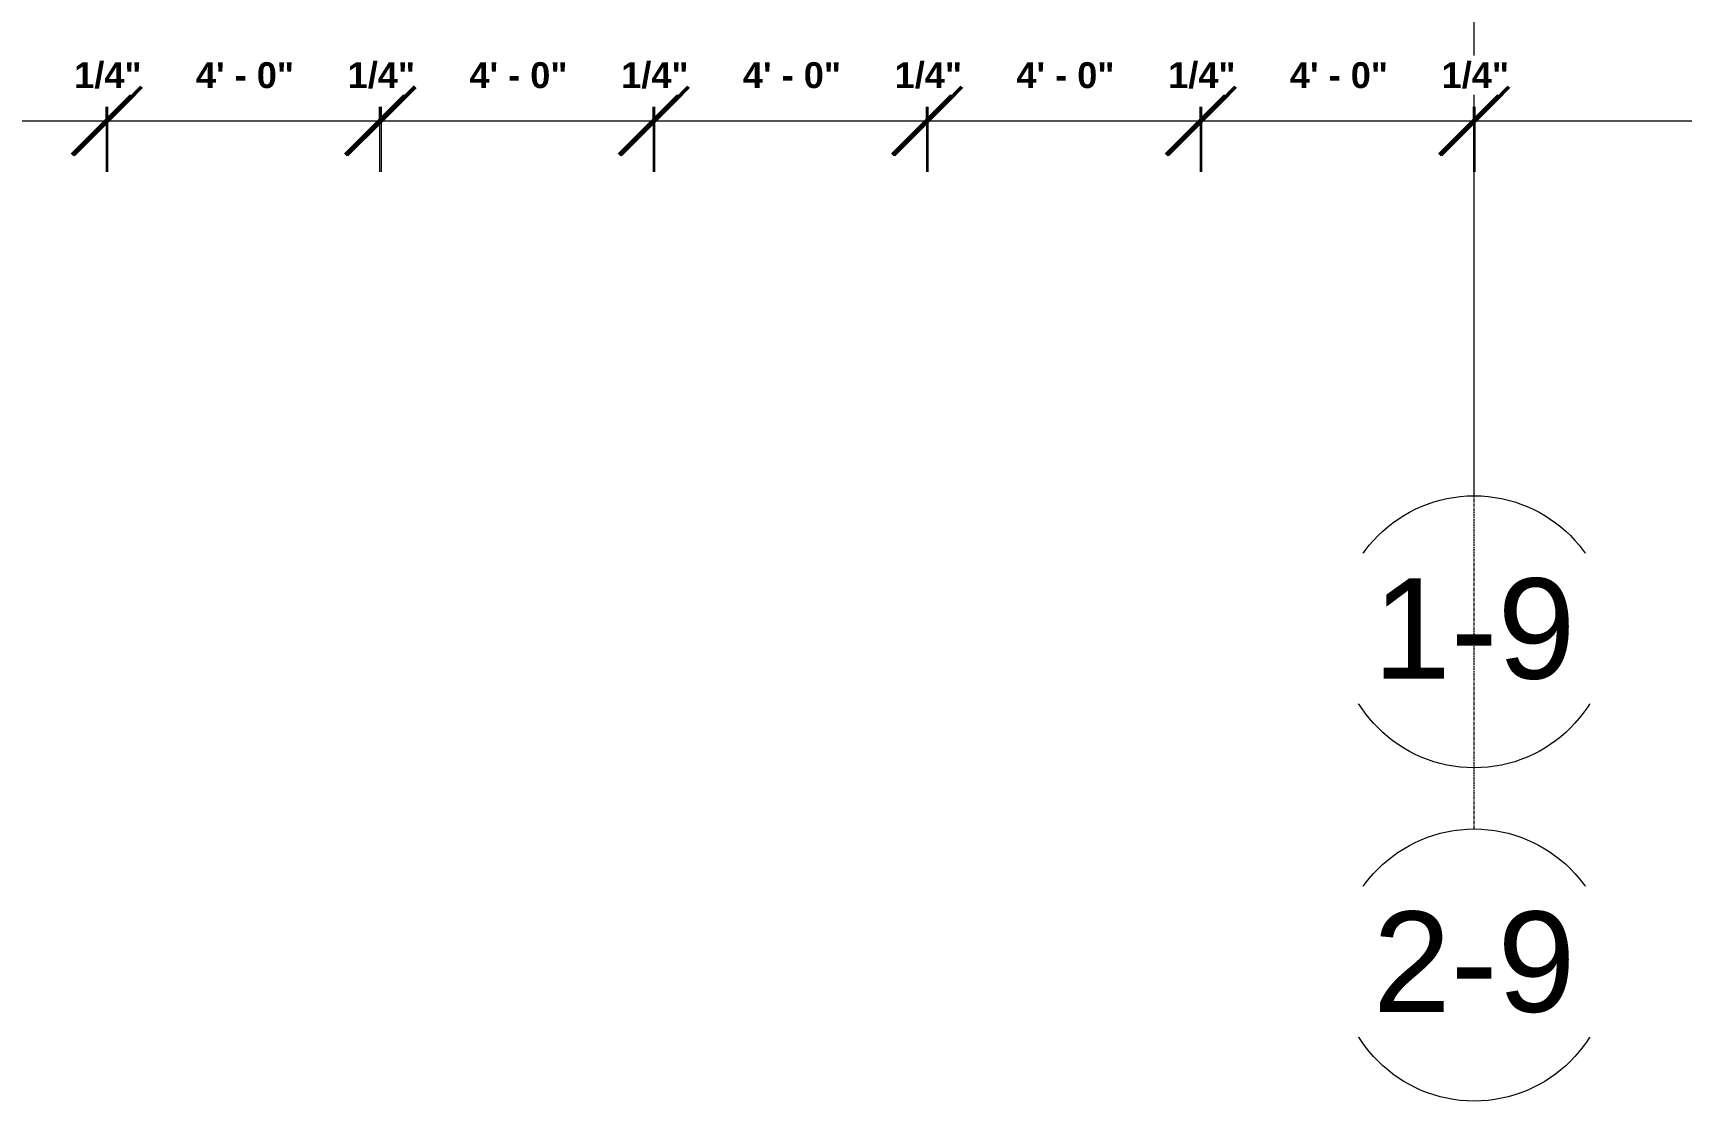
# Model space of a CAD drawing. Header units: inches. Extents: x 21592 to 24810, y -23179 to -20467.
# Drawn here: x 23700.1 to 23990.9, y -23178.6 to -22990.2 of the extents above; entities that cross this region are included whole.
import ezdxf

# ---------------------------------------------------------------- set-up
doc = ezdxf.new("R2010")
doc.units = ezdxf.units.IN
doc.header["$MEASUREMENT"] = 0
doc.linetypes.add('Grid Line 1_2_', pattern=[0.875, 0.5, -0.125, 0.125, -0.125])
for name, color, linetype, lineweight in [('A-ANNO-DIMS', 211, 'Continuous', 9), ('A-ANNO-DIMS-96', 211, 'Continuous', 9), ('S-GRID', 1, 'Continuous', 9), ('S-GRID-IDEN', 1, 'Continuous', 9)]:
    doc.layers.add(name, color=color, linetype=linetype, lineweight=lineweight)
doc.styles.add('Arial', font='arial.ttf', dxfattribs={"height": 17.703593})
doc.styles.add('Arial_B_1', font='arialbd.ttf', dxfattribs={"height": 4.566403})
doc.dimstyles.new('OD_Dimension_2_4', dxfattribs={"dimscale": 12, "dimtxt": 4.5, "dimasz": 1, "dimexe": 0.75, "dimexo": 0.5, "dimgap": 0.375, "dimtad": 1, "dimdec": 4, "dimrnd": 0.0625, "dimzin": 3, "dimdsep": 46, "dimlunit": 4, "dimtxsty": 'Arial_B_1', "dimblk1": 'OBLIQUE', "dimblk2": 'OBLIQUE', "dimsah": 1, "dimcen": 0.09, "dimdle": 0.75, "dimazin": 0, "dimtfac": 1, "dimtdec": 4, "dimtix": 1, "dimtmove": 0, "dimatfit": 3, "dimfxl": 1, "dimtvp": 1, "dimtfill": 1, "dimfrac": 2, "dimtolj": 1, "dimtzin": 0, "dimlwd": 13, "dimlwe": 13, "dimarcsym": 2})

# ---------------------------------------------------------------- blocks, each defined once
blk = doc.blocks.new('Grid - Grid Head - Circle-14747-Enlarged First Floor Plan _West_')
at = {"layer": 'S-GRID-IDEN'}
blk.add_circle((0, 0), 0.25, dxfattribs=at)
blk = doc.blocks.new('DIMBLOCK253-Enlarged First Floor Plan _West_')
at = {"layer": 'A-ANNO-DIMS-96', "lineweight": 50}
for p, q in [((23665.02, -23005.69), (23671.02, -22999.69)), ((23713.02, -23005.69), (23719.02, -22999.69)), ((23665.02, -23005.69), (23659.02, -23011.69)), ((23713.02, -23005.69), (23707.02, -23011.69))]:
    blk.add_line(p, q, dxfattribs=at)
at = {"layer": 'A-ANNO-DIMS-96', "lineweight": 13}
for p, q in [((23665.02, -23003.2), (23665.02, -23014.69)), ((23665.02, -23005.69), (23665.02, -23003.2)), ((23713.02, -23003.2), (23713.02, -23014.69)), ((23713.02, -23005.69), (23713.02, -23003.2)), ((23665.02, -23005.69), (23713.02, -23005.69))]:
    blk.add_line(p, q, dxfattribs=at)
at = {"layer": 'A-ANNO-DIMS-96', "color": 0, "lineweight": 13, "insert": (23680.62, -22995.33), "char_height": 4.566, "width": 20.1429, "attachment_point": 1, "line_spacing_factor": 0.938532, "style": 'Arial_B_1', "bg_fill": 3, "box_fill_scale": 1.25, "bg_fill_color": 0, "bg_fill_transparency": 0}
blk.add_mtext('4\' - 0"', dxfattribs=at)
blk = doc.blocks.new('_Oblique')
at = {"color": 0, "linetype": 'ByBlock', "lineweight": -2}
blk.add_line((-0.5, -0.5), (0.5, 0.5), dxfattribs=at)
blk = doc.blocks.new('DIMBLOCK254-Enlarged First Floor Plan _West_')
at = {"layer": 'A-ANNO-DIMS-96', "lineweight": 50}
for p, q in [((23713.02, -23005.69), (23719.02, -22999.69)), ((23713.27, -23005.69), (23719.27, -22999.69)), ((23713.02, -23005.69), (23707.02, -23011.69)), ((23713.27, -23005.69), (23707.27, -23011.69))]:
    blk.add_line(p, q, dxfattribs=at)
at = {"layer": 'A-ANNO-DIMS-96', "lineweight": 13}
for p, q in [((23713.02, -23003.2), (23713.02, -23014.69)), ((23713.02, -23005.69), (23713.02, -23003.2)), ((23713.27, -23003.2), (23713.27, -23014.69)), ((23713.27, -23005.69), (23713.27, -23003.2)), ((23713.02, -23005.69), (23713.27, -23005.69))]:
    blk.add_line(p, q, dxfattribs=at)
at = {"layer": 'A-ANNO-DIMS-96', "color": 0, "lineweight": 13, "insert": (23707.39, -22995.33), "char_height": 4.566, "width": 13.8, "attachment_point": 1, "line_spacing_factor": 0.938532, "style": 'Arial_B_1', "bg_fill": 3, "box_fill_scale": 1.25, "bg_fill_color": 0, "bg_fill_transparency": 0}
blk.add_mtext('1/4"', dxfattribs=at)
blk = doc.blocks.new('DIMBLOCK255-Enlarged First Floor Plan _West_')
at = {"layer": 'A-ANNO-DIMS-96', "lineweight": 50}
for p, q in [((23713.27, -23005.69), (23719.27, -22999.69)), ((23761.27, -23005.69), (23767.27, -22999.69)), ((23713.27, -23005.69), (23707.27, -23011.69)), ((23761.27, -23005.69), (23755.27, -23011.69))]:
    blk.add_line(p, q, dxfattribs=at)
at = {"layer": 'A-ANNO-DIMS-96', "lineweight": 13}
for p, q in [((23713.27, -23003.2), (23713.27, -23014.69)), ((23713.27, -23005.69), (23713.27, -23003.2)), ((23761.27, -23003.2), (23761.27, -23014.69)), ((23761.27, -23005.69), (23761.27, -23003.2)), ((23713.27, -23005.69), (23761.27, -23005.69))]:
    blk.add_line(p, q, dxfattribs=at)
at = {"layer": 'A-ANNO-DIMS-96', "color": 0, "lineweight": 13, "insert": (23728.87, -22995.33), "char_height": 4.566, "width": 20.1429, "attachment_point": 1, "line_spacing_factor": 0.938532, "style": 'Arial_B_1', "bg_fill": 3, "box_fill_scale": 1.25, "bg_fill_color": 0, "bg_fill_transparency": 0}
blk.add_mtext('4\' - 0"', dxfattribs=at)
blk = doc.blocks.new('DIMBLOCK256-Enlarged First Floor Plan _West_')
at = {"layer": 'A-ANNO-DIMS-96', "lineweight": 50}
for p, q in [((23761.27, -23005.69), (23767.27, -22999.69)), ((23761.52, -23005.69), (23767.52, -22999.69)), ((23761.27, -23005.69), (23755.27, -23011.69)), ((23761.52, -23005.69), (23755.52, -23011.69))]:
    blk.add_line(p, q, dxfattribs=at)
at = {"layer": 'A-ANNO-DIMS-96', "lineweight": 13}
for p, q in [((23761.27, -23003.2), (23761.27, -23014.69)), ((23761.27, -23005.69), (23761.27, -23003.2)), ((23761.52, -23003.2), (23761.52, -23014.69)), ((23761.52, -23005.69), (23761.52, -23003.2)), ((23761.27, -23005.69), (23761.52, -23005.69))]:
    blk.add_line(p, q, dxfattribs=at)
at = {"layer": 'A-ANNO-DIMS-96', "color": 0, "lineweight": 13, "insert": (23755.64, -22995.33), "char_height": 4.566, "width": 13.8, "attachment_point": 1, "line_spacing_factor": 0.938532, "style": 'Arial_B_1', "bg_fill": 3, "box_fill_scale": 1.25, "bg_fill_color": 0, "bg_fill_transparency": 0}
blk.add_mtext('1/4"', dxfattribs=at)
blk = doc.blocks.new('DIMBLOCK257-Enlarged First Floor Plan _West_')
at = {"layer": 'A-ANNO-DIMS-96', "lineweight": 50}
for p, q in [((23761.52, -23005.69), (23767.52, -22999.69)), ((23809.52, -23005.69), (23815.52, -22999.69)), ((23761.52, -23005.69), (23755.52, -23011.69)), ((23809.52, -23005.69), (23803.52, -23011.69))]:
    blk.add_line(p, q, dxfattribs=at)
at = {"layer": 'A-ANNO-DIMS-96', "lineweight": 13}
for p, q in [((23761.52, -23003.2), (23761.52, -23014.69)), ((23761.52, -23005.69), (23761.52, -23003.2)), ((23809.52, -23003.2), (23809.52, -23014.69)), ((23809.52, -23005.69), (23809.52, -23003.2)), ((23761.52, -23005.69), (23809.52, -23005.69))]:
    blk.add_line(p, q, dxfattribs=at)
at = {"layer": 'A-ANNO-DIMS-96', "color": 0, "lineweight": 13, "insert": (23777.12, -22995.33), "char_height": 4.566, "width": 20.1429, "attachment_point": 1, "line_spacing_factor": 0.938532, "style": 'Arial_B_1', "bg_fill": 3, "box_fill_scale": 1.25, "bg_fill_color": 0, "bg_fill_transparency": 0}
blk.add_mtext('4\' - 0"', dxfattribs=at)
blk = doc.blocks.new('DIMBLOCK258-Enlarged First Floor Plan _West_')
at = {"layer": 'A-ANNO-DIMS-96', "lineweight": 50}
for p, q in [((23809.52, -23005.69), (23815.52, -22999.69)), ((23809.77, -23005.69), (23815.77, -22999.69)), ((23809.52, -23005.69), (23803.52, -23011.69)), ((23809.77, -23005.69), (23803.77, -23011.69))]:
    blk.add_line(p, q, dxfattribs=at)
at = {"layer": 'A-ANNO-DIMS-96', "lineweight": 13}
for p, q in [((23809.52, -23003.2), (23809.52, -23014.69)), ((23809.52, -23005.69), (23809.52, -23003.2)), ((23809.77, -23003.2), (23809.77, -23014.69)), ((23809.77, -23005.69), (23809.77, -23003.2)), ((23809.52, -23005.69), (23809.77, -23005.69))]:
    blk.add_line(p, q, dxfattribs=at)
at = {"layer": 'A-ANNO-DIMS-96', "color": 0, "lineweight": 13, "insert": (23803.89, -22995.33), "char_height": 4.566, "width": 13.8, "attachment_point": 1, "line_spacing_factor": 0.938532, "style": 'Arial_B_1', "bg_fill": 3, "box_fill_scale": 1.25, "bg_fill_color": 0, "bg_fill_transparency": 0}
blk.add_mtext('1/4"', dxfattribs=at)
blk = doc.blocks.new('DIMBLOCK259-Enlarged First Floor Plan _West_')
at = {"layer": 'A-ANNO-DIMS-96', "lineweight": 50}
for p, q in [((23809.77, -23005.69), (23815.77, -22999.69)), ((23857.77, -23005.69), (23863.77, -22999.69)), ((23809.77, -23005.69), (23803.77, -23011.69)), ((23857.77, -23005.69), (23851.77, -23011.69))]:
    blk.add_line(p, q, dxfattribs=at)
at = {"layer": 'A-ANNO-DIMS-96', "lineweight": 13}
for p, q in [((23809.77, -23003.2), (23809.77, -23014.69)), ((23809.77, -23005.69), (23809.77, -23003.2)), ((23857.77, -23003.2), (23857.77, -23014.69)), ((23857.77, -23005.69), (23857.77, -23003.2)), ((23809.77, -23005.69), (23857.77, -23005.69))]:
    blk.add_line(p, q, dxfattribs=at)
at = {"layer": 'A-ANNO-DIMS-96', "color": 0, "lineweight": 13, "insert": (23825.37, -22995.33), "char_height": 4.566, "width": 20.1429, "attachment_point": 1, "line_spacing_factor": 0.938532, "style": 'Arial_B_1', "bg_fill": 3, "box_fill_scale": 1.25, "bg_fill_color": 0, "bg_fill_transparency": 0}
blk.add_mtext('4\' - 0"', dxfattribs=at)
blk = doc.blocks.new('DIMBLOCK260-Enlarged First Floor Plan _West_')
at = {"layer": 'A-ANNO-DIMS-96', "lineweight": 50}
for p, q in [((23857.77, -23005.69), (23863.77, -22999.69)), ((23858.02, -23005.69), (23864.02, -22999.69)), ((23857.77, -23005.69), (23851.77, -23011.69)), ((23858.02, -23005.69), (23852.02, -23011.69))]:
    blk.add_line(p, q, dxfattribs=at)
at = {"layer": 'A-ANNO-DIMS-96', "lineweight": 13}
for p, q in [((23857.77, -23003.2), (23857.77, -23014.69)), ((23857.77, -23005.69), (23857.77, -23003.2)), ((23858.02, -23003.2), (23858.02, -23014.69)), ((23858.02, -23005.69), (23858.02, -23003.2)), ((23857.77, -23005.69), (23858.02, -23005.69))]:
    blk.add_line(p, q, dxfattribs=at)
at = {"layer": 'A-ANNO-DIMS-96', "color": 0, "lineweight": 13, "insert": (23852.14, -22995.33), "char_height": 4.566, "width": 13.8, "attachment_point": 1, "line_spacing_factor": 0.938532, "style": 'Arial_B_1', "bg_fill": 3, "box_fill_scale": 1.25, "bg_fill_color": 0, "bg_fill_transparency": 0}
blk.add_mtext('1/4"', dxfattribs=at)
blk = doc.blocks.new('DIMBLOCK261-Enlarged First Floor Plan _West_')
at = {"layer": 'A-ANNO-DIMS-96', "lineweight": 50}
for p, q in [((23858.02, -23005.69), (23864.02, -22999.69)), ((23906.02, -23005.69), (23912.02, -22999.69)), ((23858.02, -23005.69), (23852.02, -23011.69)), ((23906.02, -23005.69), (23900.02, -23011.69))]:
    blk.add_line(p, q, dxfattribs=at)
at = {"layer": 'A-ANNO-DIMS-96', "lineweight": 13}
for p, q in [((23858.02, -23003.2), (23858.02, -23014.69)), ((23858.02, -23005.69), (23858.02, -23003.2)), ((23906.02, -23003.2), (23906.02, -23014.69)), ((23906.02, -23005.69), (23906.02, -23003.2)), ((23858.02, -23005.69), (23906.02, -23005.69))]:
    blk.add_line(p, q, dxfattribs=at)
at = {"layer": 'A-ANNO-DIMS-96', "color": 0, "lineweight": 13, "insert": (23873.62, -22995.33), "char_height": 4.566, "width": 20.1429, "attachment_point": 1, "line_spacing_factor": 0.938532, "style": 'Arial_B_1', "bg_fill": 3, "box_fill_scale": 1.25, "bg_fill_color": 0, "bg_fill_transparency": 0}
blk.add_mtext('4\' - 0"', dxfattribs=at)
blk = doc.blocks.new('DIMBLOCK262-Enlarged First Floor Plan _West_')
at = {"layer": 'A-ANNO-DIMS-96', "lineweight": 50}
for p, q in [((23906.02, -23005.69), (23912.02, -22999.69)), ((23906.27, -23005.69), (23912.27, -22999.69)), ((23906.02, -23005.69), (23900.02, -23011.69)), ((23906.27, -23005.69), (23900.27, -23011.69))]:
    blk.add_line(p, q, dxfattribs=at)
at = {"layer": 'A-ANNO-DIMS-96', "lineweight": 13}
for p, q in [((23906.02, -23003.2), (23906.02, -23014.69)), ((23906.02, -23005.69), (23906.02, -23003.2)), ((23906.27, -23003.2), (23906.27, -23014.69)), ((23906.27, -23005.69), (23906.27, -23003.2)), ((23906.02, -23005.69), (23906.27, -23005.69))]:
    blk.add_line(p, q, dxfattribs=at)
at = {"layer": 'A-ANNO-DIMS-96', "color": 0, "lineweight": 13, "insert": (23900.39, -22995.33), "char_height": 4.566, "width": 13.8, "attachment_point": 1, "line_spacing_factor": 0.938532, "style": 'Arial_B_1', "bg_fill": 3, "box_fill_scale": 1.25, "bg_fill_color": 0, "bg_fill_transparency": 0}
blk.add_mtext('1/4"', dxfattribs=at)
blk = doc.blocks.new('DIMBLOCK263-Enlarged First Floor Plan _West_')
at = {"layer": 'A-ANNO-DIMS-96', "lineweight": 50}
for p, q in [((23906.27, -23005.69), (23912.27, -22999.69)), ((23954.27, -23005.69), (23960.27, -22999.69)), ((23906.27, -23005.69), (23900.27, -23011.69)), ((23954.27, -23005.69), (23948.27, -23011.69))]:
    blk.add_line(p, q, dxfattribs=at)
at = {"layer": 'A-ANNO-DIMS-96', "lineweight": 13}
for p, q in [((23906.27, -23003.2), (23906.27, -23014.69)), ((23906.27, -23005.69), (23906.27, -23003.2)), ((23954.27, -23003.2), (23954.27, -23014.69)), ((23954.27, -23005.69), (23954.27, -23003.2)), ((23906.27, -23005.69), (23954.27, -23005.69))]:
    blk.add_line(p, q, dxfattribs=at)
at = {"layer": 'A-ANNO-DIMS-96', "color": 0, "lineweight": 13, "insert": (23921.87, -22995.33), "char_height": 4.566, "width": 20.1429, "attachment_point": 1, "line_spacing_factor": 0.938532, "style": 'Arial_B_1', "bg_fill": 3, "box_fill_scale": 1.25, "bg_fill_color": 0, "bg_fill_transparency": 0}
blk.add_mtext('4\' - 0"', dxfattribs=at)
blk = doc.blocks.new('DIMBLOCK264-Enlarged First Floor Plan _West_')
at = {"layer": 'A-ANNO-DIMS-96', "lineweight": 50}
for p, q in [((23954.27, -23005.69), (23960.27, -22999.69)), ((23954.52, -23005.69), (23960.52, -22999.69)), ((23954.27, -23005.69), (23948.27, -23011.69)), ((23954.52, -23005.69), (23948.52, -23011.69))]:
    blk.add_line(p, q, dxfattribs=at)
at = {"layer": 'A-ANNO-DIMS-96', "lineweight": 13}
for p, q in [((23954.27, -23003.2), (23954.27, -23014.69)), ((23954.27, -23005.69), (23954.27, -23003.2)), ((23954.52, -23003.2), (23954.52, -23014.69)), ((23954.52, -23005.69), (23954.52, -23003.2)), ((23954.27, -23005.69), (23954.52, -23005.69))]:
    blk.add_line(p, q, dxfattribs=at)
at = {"layer": 'A-ANNO-DIMS-96', "color": 0, "lineweight": 13, "insert": (23948.64, -22995.33), "char_height": 4.566, "width": 13.8, "attachment_point": 1, "line_spacing_factor": 0.938532, "style": 'Arial_B_1', "bg_fill": 3, "box_fill_scale": 1.25, "bg_fill_color": 0, "bg_fill_transparency": 0}
blk.add_mtext('1/4"', dxfattribs=at)
blk = doc.blocks.new('DIMBLOCK265-Enlarged First Floor Plan _West_')
at = {"layer": 'A-ANNO-DIMS-96', "lineweight": 50}
for p, q in [((23954.52, -23005.69), (23960.52, -22999.69)), ((24243.77, -23005.69), (24249.77, -22999.69)), ((23954.52, -23005.69), (23948.52, -23011.69)), ((24243.77, -23005.69), (24237.77, -23011.69))]:
    blk.add_line(p, q, dxfattribs=at)
at = {"layer": 'A-ANNO-DIMS-96', "lineweight": 13}
for p, q in [((23954.52, -23003.2), (23954.52, -23014.69)), ((23954.52, -23005.69), (23954.52, -23003.2)), ((24243.77, -23003.2), (24243.77, -23014.69)), ((24243.77, -23005.69), (24243.77, -23003.2)), ((23954.52, -23005.69), (24243.77, -23005.69))]:
    blk.add_line(p, q, dxfattribs=at)
at = {"layer": 'A-ANNO-DIMS-96', "color": 0, "lineweight": 13, "insert": (24083.89, -22995.33), "char_height": 4.5664, "width": 36.6, "attachment_point": 1, "line_spacing_factor": 0.938532, "style": 'Arial_B_1', "bg_fill": 3, "box_fill_scale": 1.25, "bg_fill_color": 0, "bg_fill_transparency": 0}
blk.add_mtext('24\' - 1 1/4"', dxfattribs=at)

msp = doc.modelspace()

# ---------------------------------------------------------------- linework, layer by layer
at = {"layer": 'S-GRID', "linetype": 'Grid Line 1_2_'}
msp.add_line((23954.39023, -23071.83025), (23954.39023, -20713.12653), dxfattribs=at)

# ---------------------------------------------------------------- block references
at = {"layer": 'S-GRID-IDEN', "xscale": 95.99999999999994, "yscale": 95.99999999999994, "zscale": 95.99999999999994}
for p in [(23954.39023, -23095.83025), (23954.39023, -23154.6211)]:
    msp.add_blockref('Grid - Grid Head - Circle-14747-Enlarged First Floor Plan _West_', p, dxfattribs=at)

# ---------------------------------------------------------------- dimensions: what is measured, and where the dimension line sits
at = {"layer": 'A-ANNO-DIMS', "lineweight": 13}
dim = msp.add_linear_dim(base=(23713.01523, -23005.68557), p1=(23665.01523, -22997.20029), p2=(23713.01523, -22997.20029), dimstyle='OD_Dimension_2_4', override={"dimpost": '<>', "dimfxl": 48}, dxfattribs=at)
dim.commit()
dim.dimension.update_dxf_attribs({"geometry": 'DIMBLOCK253-Enlarged First Floor Plan _West_', "text_midpoint": (23689.01523, -22998.85409)})

# ---------------------------------------------------------------- next in the draw order: texts
at = {"layer": 'S-GRID-IDEN', "char_height": 17.703593, "width": 42.552, "attachment_point": 2, "line_spacing_factor": 0.938532, "style": 'Arial', "bg_fill": 3, "box_fill_scale": 1.25, "bg_fill_color": 0, "bg_fill_transparency": 0}
for s, insert in [('1-9', (23954.38561, -23086.39338)), ('2-9', (23954.38561, -23145.18424))]:
    msp.add_mtext(s, dxfattribs=dict(at, insert=insert))

# ---------------------------------------------------------------- next in the draw order: dimensions: what is measured, and where the dimension line sits
at = {"layer": 'A-ANNO-DIMS', "lineweight": 13}
dim = msp.add_linear_dim(base=(23713.26523, -23005.68557), p1=(23713.01523, -22997.20029), p2=(23713.26523, -22997.20029), dimstyle='OD_Dimension_2_4', override={"dimpost": '<>', "dimfxl": 0.25}, dxfattribs=at)
dim.commit()
dim.dimension.update_dxf_attribs({"geometry": 'DIMBLOCK254-Enlarged First Floor Plan _West_', "text_midpoint": (23713.14023, -22998.8245)})

# ---------------------------------------------------------------- next in the draw order: linework, layer by layer
at = {"layer": 'S-GRID', "linetype": 'Grid Line 1_2_'}
msp.add_line((23954.39023, -23130.6211), (23954.39023, -20902.42781), dxfattribs=at)

# ---------------------------------------------------------------- next in the draw order: dimensions: what is measured, and where the dimension line sits
at = {"layer": 'A-ANNO-DIMS', "lineweight": 13}
dim = msp.add_linear_dim(base=(23761.26523, -23005.68557), p1=(23713.26523, -22997.20029), p2=(23761.26523, -22997.20029), dimstyle='OD_Dimension_2_4', override={"dimpost": '<>', "dimfxl": 48}, dxfattribs=at)
dim.commit()
dim.dimension.update_dxf_attribs({"geometry": 'DIMBLOCK255-Enlarged First Floor Plan _West_', "text_midpoint": (23737.26523, -22998.85409)})

# ---------------------------------------------------------------- next in the draw order: dimensions: what is measured, and where the dimension line sits
dim = msp.add_linear_dim(base=(23761.51523, -23005.68557), p1=(23761.26523, -22997.20029), p2=(23761.51523, -22997.20029), dimstyle='OD_Dimension_2_4', override={"dimpost": '<>', "dimfxl": 0.25}, dxfattribs=at)
dim.commit()
dim.dimension.update_dxf_attribs({"geometry": 'DIMBLOCK256-Enlarged First Floor Plan _West_', "text_midpoint": (23761.39023, -22998.8245)})

# ---------------------------------------------------------------- next in the draw order: dimensions: what is measured, and where the dimension line sits
dim = msp.add_linear_dim(base=(23809.51523, -23005.68557), p1=(23761.51523, -22997.20029), p2=(23809.51523, -22997.20029), dimstyle='OD_Dimension_2_4', override={"dimpost": '<>', "dimfxl": 48}, dxfattribs=at)
dim.commit()
dim.dimension.update_dxf_attribs({"geometry": 'DIMBLOCK257-Enlarged First Floor Plan _West_', "text_midpoint": (23785.51523, -22998.85409)})

# ---------------------------------------------------------------- next in the draw order: dimensions: what is measured, and where the dimension line sits
dim = msp.add_linear_dim(base=(23809.76523, -23005.68557), p1=(23809.51523, -22997.20029), p2=(23809.76523, -22997.20029), dimstyle='OD_Dimension_2_4', override={"dimpost": '<>', "dimfxl": 0.25}, dxfattribs=at)
dim.commit()
dim.dimension.update_dxf_attribs({"geometry": 'DIMBLOCK258-Enlarged First Floor Plan _West_', "text_midpoint": (23809.64023, -22998.8245)})

# ---------------------------------------------------------------- next in the draw order: dimensions: what is measured, and where the dimension line sits
dim = msp.add_linear_dim(base=(23857.76523, -23005.68557), p1=(23809.76523, -22997.20029), p2=(23857.76523, -22997.20029), dimstyle='OD_Dimension_2_4', override={"dimpost": '<>', "dimfxl": 48}, dxfattribs=at)
dim.commit()
dim.dimension.update_dxf_attribs({"geometry": 'DIMBLOCK259-Enlarged First Floor Plan _West_', "text_midpoint": (23833.76523, -22998.85409)})

# ---------------------------------------------------------------- next in the draw order: dimensions: what is measured, and where the dimension line sits
dim = msp.add_linear_dim(base=(23858.01523, -23005.68557), p1=(23857.76523, -22997.20029), p2=(23858.01523, -22997.20029), dimstyle='OD_Dimension_2_4', override={"dimpost": '<>', "dimfxl": 0.25}, dxfattribs=at)
dim.commit()
dim.dimension.update_dxf_attribs({"geometry": 'DIMBLOCK260-Enlarged First Floor Plan _West_', "text_midpoint": (23857.89023, -22998.8245)})

# ---------------------------------------------------------------- next in the draw order: dimensions: what is measured, and where the dimension line sits
dim = msp.add_linear_dim(base=(23906.01523, -23005.68557), p1=(23858.01523, -22997.20029), p2=(23906.01523, -22997.20029), dimstyle='OD_Dimension_2_4', override={"dimpost": '<>', "dimfxl": 48}, dxfattribs=at)
dim.commit()
dim.dimension.update_dxf_attribs({"geometry": 'DIMBLOCK261-Enlarged First Floor Plan _West_', "text_midpoint": (23882.01523, -22998.85409)})

# ---------------------------------------------------------------- next in the draw order: dimensions: what is measured, and where the dimension line sits
dim = msp.add_linear_dim(base=(23906.26523, -23005.68557), p1=(23906.01523, -22997.20029), p2=(23906.26523, -22997.20029), dimstyle='OD_Dimension_2_4', override={"dimpost": '<>', "dimfxl": 0.25}, dxfattribs=at)
dim.commit()
dim.dimension.update_dxf_attribs({"geometry": 'DIMBLOCK262-Enlarged First Floor Plan _West_', "text_midpoint": (23906.14023, -22998.8245)})

# ---------------------------------------------------------------- next in the draw order: dimensions: what is measured, and where the dimension line sits
dim = msp.add_linear_dim(base=(23954.26523, -23005.68557), p1=(23906.26523, -22997.20029), p2=(23954.26523, -22997.20029), dimstyle='OD_Dimension_2_4', override={"dimpost": '<>', "dimfxl": 48}, dxfattribs=at)
dim.commit()
dim.dimension.update_dxf_attribs({"geometry": 'DIMBLOCK263-Enlarged First Floor Plan _West_', "text_midpoint": (23930.26523, -22998.85409)})

# ---------------------------------------------------------------- next in the draw order: dimensions: what is measured, and where the dimension line sits
dim = msp.add_linear_dim(base=(23954.51523, -23005.68557), p1=(23954.26523, -22997.20029), p2=(23954.51523, -22997.20029), dimstyle='OD_Dimension_2_4', override={"dimpost": '<>', "dimfxl": 0.25}, dxfattribs=at)
dim.commit()
dim.dimension.update_dxf_attribs({"geometry": 'DIMBLOCK264-Enlarged First Floor Plan _West_', "text_midpoint": (23954.39023, -22998.8245)})

# ---------------------------------------------------------------- next in the draw order: dimensions: what is measured, and where the dimension line sits
dim = msp.add_linear_dim(base=(24243.76523, -23005.68557), p1=(23954.51523, -22997.20029), p2=(24243.76523, -22997.20029), dimstyle='OD_Dimension_2_4', override={"dimpost": '<>', "dimfxl": 289.25}, dxfattribs=at)
dim.commit()
dim.dimension.update_dxf_attribs({"geometry": 'DIMBLOCK265-Enlarged First Floor Plan _West_', "text_midpoint": (24099.14023, -22998.8245)})

doc.saveas('drawing.dxf')
